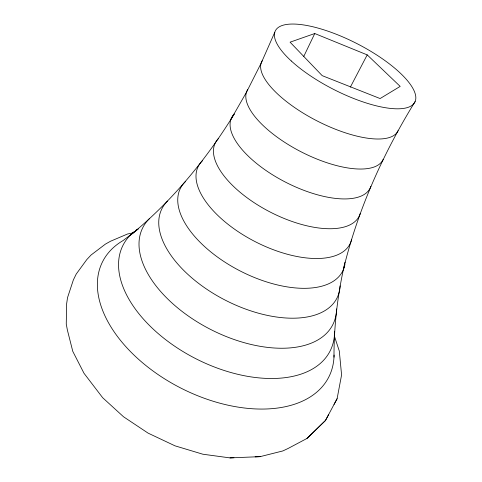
<?xml version="1.0" encoding="UTF-8"?>
<svg xmlns="http://www.w3.org/2000/svg" width="482" height="482" viewBox="0 0 482 482"><rect width="100%" height="100%" fill="white"/><g stroke="black" fill="none" stroke-linecap="round" stroke-linejoin="round"><path stroke-width="0.72" d="M333.99 357.168C333.893 325.187 337.81 293.291 345.022 262.148M255.123 456.864L260.123 456.647L282.856 450.935L288.152 448.441L306.974 438.451L325.458 420.497L337.105 398.704L341.581 374.936L339.292 350.998L334.273 335.719M343.335 269.745C357.638 210.152 383.015 153.65 415.11 101.582M274.782 32.276L261.093 63.281L246.423 92.333L230.86 119.506M303.702 56.557L314.764 33.529L367.212 54.882L400.181 86.399L380.099 98.551L322.199 75.65L290.08 42.175L314.764 33.529M350.366 87.103L367.212 54.882M328.603 414.647L325.458 420.497L306.974 438.451M334.038 404.41L337.105 398.704M129.791 235.698C171.538 201.753 206.212 159.765 234.264 113.981A77.704 32.993 27.1 0 0 283.549 181.124A77.704 32.993 27.1 0 0 370.869 186.329M138.364 228.962L123.139 240.518A126.959 77.096 27.1 0 0 176.075 385.564A126.959 77.096 27.1 0 0 334.062 355.047M134.032 232.686L127.579 233.987L110.607 241.205L105.438 244.097L91.128 254.966L86.784 259.593L76.222 274.065L73.354 279.952L67.54 297.605L66.6 304.022L66.257 324.067L67.39 330.092L72.782 351.36L84.013 373.303L102.684 397.74L123.537 416.779L148.088 433.125L175.02 445.838L202.838 454.213L230.004 457.9L260.123 456.647M230.004 457.9L233.957 457.725M383.172 159.385A76.234 30.017 27.1 0 1 300.967 151.74A76.234 30.017 27.1 0 1 247.658 89.64M360.241 213.478A80.729 36.668 27.1 0 1 268.703 211.267A80.729 36.668 27.1 0 1 218.262 138.738M351.679 239.367A85.218 41.127 27.1 0 1 253.399 240.729A85.218 41.127 27.1 0 1 202.585 160.657M344.937 264.323A91.086 46.429 27.1 0 1 239.632 270.691A91.086 46.429 27.1 0 1 185.377 181.696M340.105 285.892A98.262 52.64 27.1 0 1 228.076 301.569A98.262 52.64 27.1 0 1 167.597 201.048M336.581 308.932A106.673 59.804 27.1 0 1 214.604 331.417A106.673 59.804 27.1 0 1 149.384 218.689M334.586 331.212A116.258 67.944 27.1 0 1 197.367 359.482A116.258 67.944 27.1 0 1 134.568 231.336M135.731 230.444A116.258 67.944 27.1 0 1 137.539 229.167M398.06 130.676A76.409 27.625 27.1 0 1 316.807 120.783A76.409 27.625 27.1 0 1 262.22 60.798M291.303 60.991A78.337 25.703 27.1 0 0 411.755 105.552A78.337 25.703 27.1 0 0 332.321 32.74A78.337 25.703 27.1 0 0 291.303 60.991"/></g></svg>
